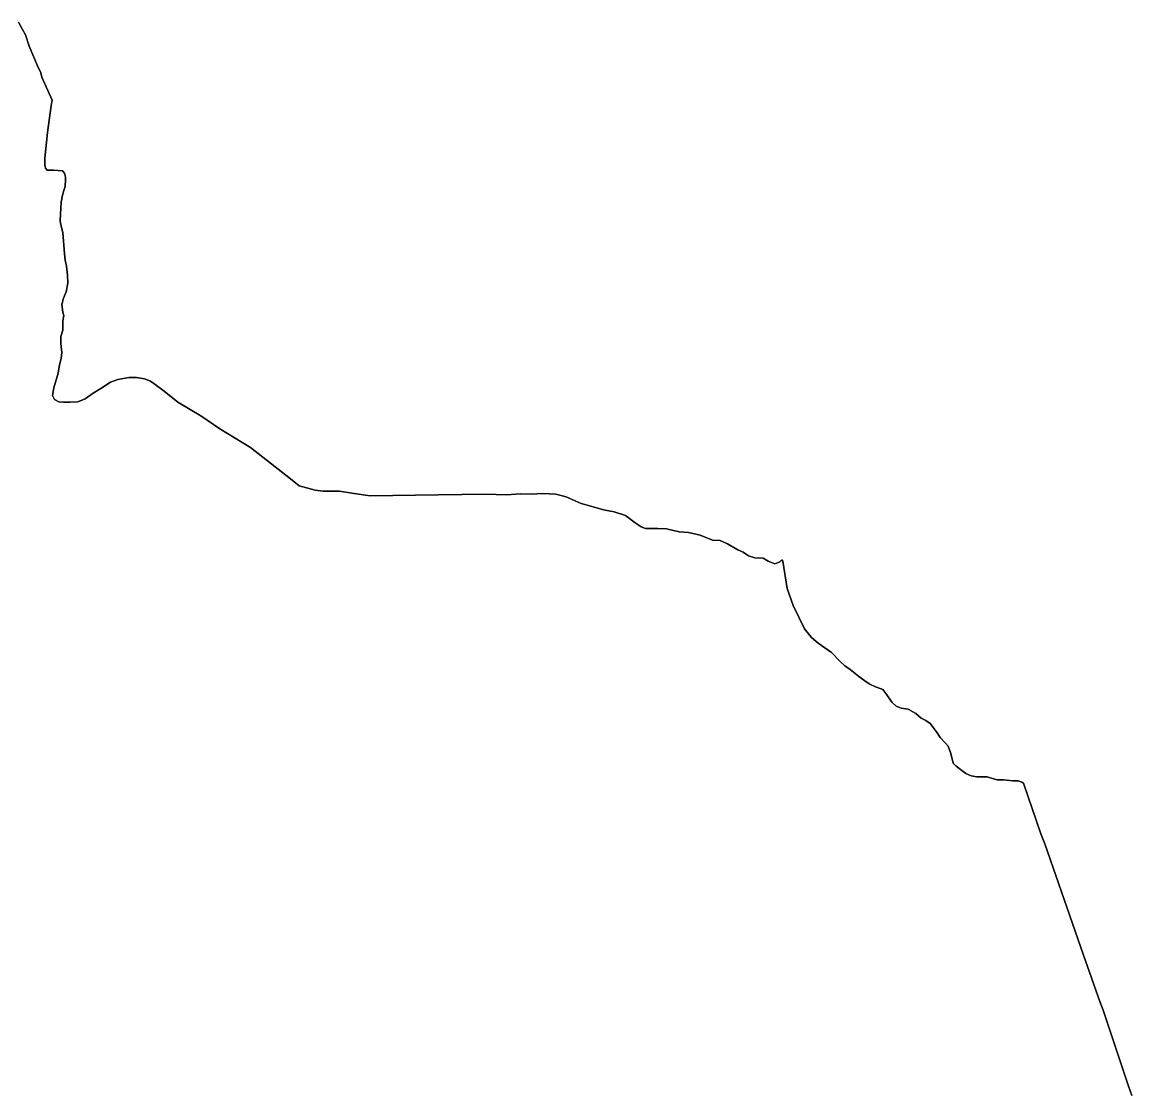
# Model space of a CAD drawing. Header units: inches. Extents: x 33.9 to 41.9, y -4.8 to 5.4.
# Drawn here: x 36.9099 to 37.3103, y 1.7679 to 2.1531 of the extents above; entities that cross this region are included whole.
import ezdxf

# ---------------------------------------------------------------- set-up
doc = ezdxf.new("R2010")
doc.units = ezdxf.units.IN
doc.header["$MEASUREMENT"] = 0
doc.layers.add('Counties', color=7, linetype='Continuous')

msp = doc.modelspace()

# ---------------------------------------------------------------- linework, layer by layer
at = {"layer": 'Counties'}
for points in [[(36.90858, 2.15306), (36.91005, 2.15048), (36.91116, 2.14849), (36.91248, 2.14443), (36.91551, 2.13727), (36.91661, 2.13476), (36.91706, 2.13321), (36.92074, 2.12494), (36.92045, 2.12302), (36.91912, 2.11327), (36.91816, 2.10405), (36.91809, 2.10154), (36.91831, 2.10043), (36.91897, 2.09962), (36.92126, 2.09962), (36.9245, 2.0994), (36.92524, 2.09859), (36.92553, 2.09718), (36.92553, 2.0963), (36.92546, 2.09379), (36.92502, 2.09231), (36.9245, 2.09061), (36.92406, 2.0881), (36.92376, 2.08382), (36.92369, 2.08131), (36.92413, 2.07902), (36.92458, 2.07718), (36.92524, 2.0695), (36.92539, 2.06714), (36.9259, 2.06507), (36.92627, 2.06182), (36.92642, 2.05887), (36.92583, 2.05577), (36.92487, 2.05348), (36.92421, 2.05119), (36.92465, 2.04846), (36.92494, 2.04721), (36.92458, 2.04536), (36.92458, 2.04388), (36.92458, 2.04197), (36.92391, 2.0396), (36.92391, 2.03717), (36.92428, 2.03392), (36.92399, 2.03171), (36.9234, 2.02942), (36.92295, 2.02646), (36.9214, 2.02115), (36.92089, 2.01834), (36.92155, 2.01687), (36.9231, 2.01613), (36.9248, 2.01591), (36.9273, 2.01598), (36.92996, 2.01613), (36.93261, 2.01716), (36.93556, 2.01916), (36.93836, 2.02093), (36.94182, 2.02314), (36.94448, 2.0241), (36.94846, 2.02484), (36.95119, 2.02484), (36.95406, 2.0244), (36.95627, 2.02359), (36.95745, 2.0227), (36.96114, 2.0199), (36.96608, 2.01591), (36.97433, 2.01104), (36.98119, 2.00639), (36.99235, 1.99962), (37.00672, 1.98825), (37.00982, 1.98576), (37.01559, 1.98425), (37.01852, 1.98389), (37.02446, 1.98381), (37.02889, 1.98318), (37.03546, 1.98221), (37.06003, 1.98247), (37.07715, 1.98274), (37.08469, 1.98256), (37.08975, 1.98292), (37.09356, 1.98274), (37.09764, 1.98301), (37.10252, 1.98283), (37.10616, 1.98185), (37.11157, 1.97945), (37.11512, 1.97847), (37.11964, 1.97714), (37.12354, 1.97643), (37.12763, 1.9751), (37.13108, 1.97243), (37.13321, 1.97101), (37.13481, 1.97039), (37.13924, 1.97039), (37.14235, 1.97021), (37.14696, 1.96914), (37.15033, 1.96897), (37.15459, 1.96799), (37.15894, 1.96621), (37.16169, 1.96603), (37.16444, 1.96488), (37.16807, 1.96274), (37.17003, 1.96186), (37.17198, 1.96052), (37.17428, 1.95981), (37.17721, 1.95963), (37.17907, 1.95857), (37.18147, 1.95768), (37.18333, 1.95839), (37.18395, 1.9591), (37.18431, 1.95857), (37.1859, 1.94879), (37.18812, 1.94257), (37.1922, 1.93422), (37.19468, 1.93102), (37.19708, 1.92906), (37.20196, 1.92569), (37.20506, 1.9224), (37.20675, 1.9208), (37.20861, 1.91947), (37.21163, 1.91716), (37.21437, 1.91511), (37.21579, 1.91422), (37.21775, 1.91325), (37.21952, 1.91271), (37.22041, 1.91227), (37.22191, 1.91031), (37.22316, 1.90845), (37.22378, 1.90756), (37.2252, 1.90631), (37.22706, 1.9056), (37.22954, 1.90525), (37.23238, 1.90365), (37.23424, 1.90196), (37.23593, 1.90107), (37.23753, 1.9), (37.23983, 1.89698), (37.24116, 1.89503), (37.24302, 1.89298), (37.244, 1.89183), (37.24489, 1.88952), (37.24551, 1.88685), (37.24586, 1.88569), (37.24684, 1.88463), (37.24897, 1.88312), (37.25039, 1.88196), (37.25234, 1.88116), (37.25429, 1.88081), (37.25686, 1.88081), (37.2581, 1.88081), (37.26041, 1.8801), (37.26165, 1.87974), (37.26396, 1.87965), (37.26733, 1.87938), (37.26928, 1.8793), (37.27061, 1.87885), (37.27114, 1.8785), (37.27744, 1.86019), (37.27886, 1.85664), (37.29287, 1.81647), (37.29872, 1.79967), (37.29988, 1.79656), (37.3091, 1.76919), (37.31025, 1.76581)], [(37.31025, 1.76581), (37.3091, 1.76919), (37.29988, 1.79656), (37.29872, 1.79967), (37.29287, 1.81647), (37.27886, 1.85664), (37.27744, 1.86019), (37.27114, 1.8785), (37.27061, 1.87885), (37.26928, 1.8793), (37.26733, 1.87938), (37.26396, 1.87965), (37.26165, 1.87974), (37.26041, 1.8801), (37.2581, 1.88081), (37.25686, 1.88081), (37.25429, 1.88081), (37.25234, 1.88116), (37.25039, 1.88196), (37.24897, 1.88312), (37.24684, 1.88463), (37.24586, 1.88569), (37.24551, 1.88685), (37.24489, 1.88952), (37.244, 1.89183), (37.24302, 1.89298), (37.24116, 1.89503), (37.23983, 1.89698), (37.23753, 1.9), (37.23593, 1.90107), (37.23424, 1.90196), (37.23238, 1.90365), (37.22954, 1.90525), (37.22706, 1.9056), (37.2252, 1.90631), (37.22378, 1.90756), (37.22316, 1.90845), (37.22191, 1.91031), (37.22041, 1.91227), (37.21952, 1.91271), (37.21775, 1.91325), (37.21579, 1.91422), (37.21437, 1.91511), (37.21163, 1.91716), (37.20861, 1.91947), (37.20675, 1.9208), (37.20506, 1.9224), (37.20196, 1.92569), (37.19708, 1.92906), (37.19468, 1.93102), (37.1922, 1.93422), (37.18812, 1.94257), (37.1859, 1.94879), (37.18431, 1.95857), (37.18395, 1.9591), (37.18333, 1.95839), (37.18147, 1.95768), (37.17907, 1.95857), (37.17721, 1.95963), (37.17428, 1.95981), (37.17198, 1.96052), (37.17003, 1.96186), (37.16807, 1.96274), (37.16444, 1.96488), (37.16169, 1.96603), (37.15894, 1.96621), (37.15459, 1.96799), (37.15033, 1.96897), (37.14696, 1.96914), (37.14235, 1.97021), (37.13924, 1.97039), (37.13481, 1.97039), (37.13321, 1.97101), (37.13108, 1.97243), (37.12763, 1.9751), (37.12354, 1.97643), (37.11964, 1.97714), (37.11512, 1.97847), (37.11157, 1.97945), (37.10616, 1.98185), (37.10252, 1.98283), (37.09764, 1.98301), (37.09356, 1.98274), (37.08975, 1.98292), (37.08469, 1.98256), (37.07715, 1.98274), (37.06003, 1.98247), (37.03546, 1.98221), (37.02889, 1.98318), (37.02446, 1.98381), (37.01852, 1.98389), (37.01559, 1.98425), (37.00982, 1.98576), (37.00672, 1.98825), (36.99235, 1.99962), (36.98119, 2.00639), (36.97433, 2.01104), (36.96608, 2.01591), (36.96114, 2.0199), (36.95745, 2.0227), (36.95627, 2.02359), (36.95406, 2.0244), (36.95119, 2.02484), (36.94846, 2.02484), (36.94448, 2.0241), (36.94182, 2.02314), (36.93836, 2.02093), (36.93556, 2.01916), (36.93261, 2.01716), (36.92996, 2.01613), (36.9273, 2.01598), (36.9248, 2.01591), (36.9231, 2.01613), (36.92155, 2.01687), (36.92089, 2.01834), (36.9214, 2.02115), (36.92295, 2.02646), (36.9234, 2.02942), (36.92399, 2.03171), (36.92428, 2.03392), (36.92391, 2.03717), (36.92391, 2.0396), (36.92458, 2.04197), (36.92458, 2.04388), (36.92458, 2.04536), (36.92494, 2.04721), (36.92465, 2.04846), (36.92421, 2.05119), (36.92487, 2.05348), (36.92583, 2.05577), (36.92642, 2.05887), (36.92627, 2.06182), (36.9259, 2.06507), (36.92539, 2.06714), (36.92524, 2.0695), (36.92458, 2.07718), (36.92413, 2.07902), (36.92369, 2.08131), (36.92376, 2.08382), (36.92406, 2.0881), (36.9245, 2.09061), (36.92502, 2.09231), (36.92546, 2.09379), (36.92553, 2.0963), (36.92553, 2.09718), (36.92524, 2.09859), (36.9245, 2.0994), (36.92126, 2.09962), (36.91897, 2.09962), (36.91831, 2.10043), (36.91809, 2.10154), (36.91816, 2.10405), (36.91912, 2.11327), (36.92045, 2.12302), (36.92074, 2.12494), (36.91706, 2.13321), (36.91661, 2.13476), (36.91551, 2.13727), (36.91248, 2.14443), (36.91116, 2.14849), (36.91005, 2.15048), (36.90858, 2.15306)], [(36.90858, 2.15306), (36.91005, 2.15048), (36.91116, 2.14849), (36.91248, 2.14443), (36.91551, 2.13727), (36.91661, 2.13476), (36.91706, 2.13321), (36.92074, 2.12494), (36.92045, 2.12302), (36.91912, 2.11327), (36.91816, 2.10405), (36.91809, 2.10154), (36.91831, 2.10043), (36.91897, 2.09962), (36.92126, 2.09962), (36.9245, 2.0994), (36.92524, 2.09859), (36.92553, 2.09718), (36.92553, 2.0963), (36.92546, 2.09379), (36.92502, 2.09231), (36.9245, 2.09061), (36.92406, 2.0881), (36.92376, 2.08382), (36.92369, 2.08131), (36.92413, 2.07902), (36.92458, 2.07718), (36.92524, 2.0695), (36.92539, 2.06714), (36.9259, 2.06507), (36.92627, 2.06182), (36.92642, 2.05887), (36.92583, 2.05577), (36.92487, 2.05348), (36.92421, 2.05119), (36.92465, 2.04846), (36.92494, 2.04721), (36.92458, 2.04536), (36.92458, 2.04388), (36.92458, 2.04197), (36.92391, 2.0396), (36.92391, 2.03717), (36.92428, 2.03392), (36.92399, 2.03171), (36.9234, 2.02942), (36.92295, 2.02646), (36.9214, 2.02115), (36.92089, 2.01834), (36.92155, 2.01687), (36.9231, 2.01613), (36.9248, 2.01591), (36.9273, 2.01598), (36.92996, 2.01613), (36.93261, 2.01716), (36.93556, 2.01916), (36.93836, 2.02093), (36.94182, 2.02314), (36.94448, 2.0241), (36.94846, 2.02484), (36.95119, 2.02484), (36.95406, 2.0244), (36.95627, 2.02359), (36.95745, 2.0227), (36.96114, 2.0199), (36.96608, 2.01591), (36.97433, 2.01104), (36.98119, 2.00639), (36.99235, 1.99962), (37.00672, 1.98825), (37.00982, 1.98576), (37.01559, 1.98425), (37.01852, 1.98389), (37.02446, 1.98381), (37.02889, 1.98318), (37.03546, 1.98221), (37.06003, 1.98247), (37.07715, 1.98274), (37.08469, 1.98256), (37.08975, 1.98292), (37.09356, 1.98274), (37.09764, 1.98301), (37.10252, 1.98283), (37.10616, 1.98185), (37.11157, 1.97945), (37.11512, 1.97847), (37.11964, 1.97714), (37.12354, 1.97643), (37.12763, 1.9751), (37.13108, 1.97243), (37.13321, 1.97101), (37.13481, 1.97039), (37.13924, 1.97039), (37.14235, 1.97021), (37.14696, 1.96914), (37.15033, 1.96897), (37.15459, 1.96799), (37.15894, 1.96621), (37.16169, 1.96603), (37.16444, 1.96488), (37.16807, 1.96274), (37.17003, 1.96186), (37.17198, 1.96052), (37.17428, 1.95981), (37.17721, 1.95963), (37.17907, 1.95857), (37.18147, 1.95768), (37.18333, 1.95839), (37.18395, 1.9591), (37.18431, 1.95857), (37.1859, 1.94879), (37.18812, 1.94257), (37.1922, 1.93422), (37.19468, 1.93102), (37.19708, 1.92906), (37.20196, 1.92569), (37.20506, 1.9224), (37.20675, 1.9208), (37.20861, 1.91947), (37.21163, 1.91716), (37.21437, 1.91511), (37.21579, 1.91422), (37.21775, 1.91325), (37.21952, 1.91271), (37.22041, 1.91227), (37.22191, 1.91031), (37.22316, 1.90845), (37.22378, 1.90756), (37.2252, 1.90631), (37.22706, 1.9056), (37.22954, 1.90525), (37.23238, 1.90365), (37.23424, 1.90196), (37.23593, 1.90107), (37.23753, 1.9), (37.23983, 1.89698), (37.24116, 1.89503), (37.24302, 1.89298), (37.244, 1.89183), (37.24489, 1.88952), (37.24551, 1.88685), (37.24586, 1.88569), (37.24684, 1.88463), (37.24897, 1.88312), (37.25039, 1.88196), (37.25234, 1.88116), (37.25429, 1.88081), (37.25686, 1.88081), (37.2581, 1.88081), (37.26041, 1.8801), (37.26165, 1.87974), (37.26396, 1.87965), (37.26733, 1.87938), (37.26928, 1.8793), (37.27061, 1.87885), (37.27114, 1.8785), (37.27744, 1.86019), (37.27886, 1.85664), (37.29287, 1.81647), (37.29872, 1.79967), (37.29988, 1.79656), (37.3091, 1.76919), (37.31025, 1.76581)], [(37.31025, 1.76581), (37.3091, 1.76919), (37.29988, 1.79656), (37.29872, 1.79967), (37.29287, 1.81647), (37.27886, 1.85664), (37.27744, 1.86019), (37.27114, 1.8785), (37.27061, 1.87885), (37.26928, 1.8793), (37.26733, 1.87938), (37.26396, 1.87965), (37.26165, 1.87974), (37.26041, 1.8801), (37.2581, 1.88081), (37.25686, 1.88081), (37.25429, 1.88081), (37.25234, 1.88116), (37.25039, 1.88196), (37.24897, 1.88312), (37.24684, 1.88463), (37.24586, 1.88569), (37.24551, 1.88685), (37.24489, 1.88952), (37.244, 1.89183), (37.24302, 1.89298), (37.24116, 1.89503), (37.23983, 1.89698), (37.23753, 1.9), (37.23593, 1.90107), (37.23424, 1.90196), (37.23238, 1.90365), (37.22954, 1.90525), (37.22706, 1.9056), (37.2252, 1.90631), (37.22378, 1.90756), (37.22316, 1.90845), (37.22191, 1.91031), (37.22041, 1.91227), (37.21952, 1.91271), (37.21775, 1.91325), (37.21579, 1.91422), (37.21437, 1.91511), (37.21163, 1.91716), (37.20861, 1.91947), (37.20675, 1.9208), (37.20506, 1.9224), (37.20196, 1.92569), (37.19708, 1.92906), (37.19468, 1.93102), (37.1922, 1.93422), (37.18812, 1.94257), (37.1859, 1.94879), (37.18431, 1.95857), (37.18395, 1.9591), (37.18333, 1.95839), (37.18147, 1.95768), (37.17907, 1.95857), (37.17721, 1.95963), (37.17428, 1.95981), (37.17198, 1.96052), (37.17003, 1.96186), (37.16807, 1.96274), (37.16444, 1.96488), (37.16169, 1.96603), (37.15894, 1.96621), (37.15459, 1.96799), (37.15033, 1.96897), (37.14696, 1.96914), (37.14235, 1.97021), (37.13924, 1.97039), (37.13481, 1.97039), (37.13321, 1.97101), (37.13108, 1.97243), (37.12763, 1.9751), (37.12354, 1.97643), (37.11964, 1.97714), (37.11512, 1.97847), (37.11157, 1.97945), (37.10616, 1.98185), (37.10252, 1.98283), (37.09764, 1.98301), (37.09356, 1.98274), (37.08975, 1.98292), (37.08469, 1.98256), (37.07715, 1.98274), (37.06003, 1.98247), (37.03546, 1.98221), (37.02889, 1.98318), (37.02446, 1.98381), (37.01852, 1.98389), (37.01559, 1.98425), (37.00982, 1.98576), (37.00672, 1.98825), (36.99235, 1.99962), (36.98119, 2.00639), (36.97433, 2.01104), (36.96608, 2.01591), (36.96114, 2.0199), (36.95745, 2.0227), (36.95627, 2.02359), (36.95406, 2.0244), (36.95119, 2.02484), (36.94846, 2.02484), (36.94448, 2.0241), (36.94182, 2.02314), (36.93836, 2.02093), (36.93556, 2.01916), (36.93261, 2.01716), (36.92996, 2.01613), (36.9273, 2.01598), (36.9248, 2.01591), (36.9231, 2.01613), (36.92155, 2.01687), (36.92089, 2.01834), (36.9214, 2.02115), (36.92295, 2.02646), (36.9234, 2.02942), (36.92399, 2.03171), (36.92428, 2.03392), (36.92391, 2.03717), (36.92391, 2.0396), (36.92458, 2.04197), (36.92458, 2.04388), (36.92458, 2.04536), (36.92494, 2.04721), (36.92465, 2.04846), (36.92421, 2.05119), (36.92487, 2.05348), (36.92583, 2.05577), (36.92642, 2.05887), (36.92627, 2.06182), (36.9259, 2.06507), (36.92539, 2.06714), (36.92524, 2.0695), (36.92458, 2.07718), (36.92413, 2.07902), (36.92369, 2.08131), (36.92376, 2.08382), (36.92406, 2.0881), (36.9245, 2.09061), (36.92502, 2.09231), (36.92546, 2.09379), (36.92553, 2.0963), (36.92553, 2.09718), (36.92524, 2.09859), (36.9245, 2.0994), (36.92126, 2.09962), (36.91897, 2.09962), (36.91831, 2.10043), (36.91809, 2.10154), (36.91816, 2.10405), (36.91912, 2.11327), (36.92045, 2.12302), (36.92074, 2.12494), (36.91706, 2.13321), (36.91661, 2.13476), (36.91551, 2.13727), (36.91248, 2.14443), (36.91116, 2.14849), (36.91005, 2.15048), (36.90858, 2.15306)]]:
    msp.add_lwpolyline(points, dxfattribs=at)

doc.saveas('drawing.dxf')
